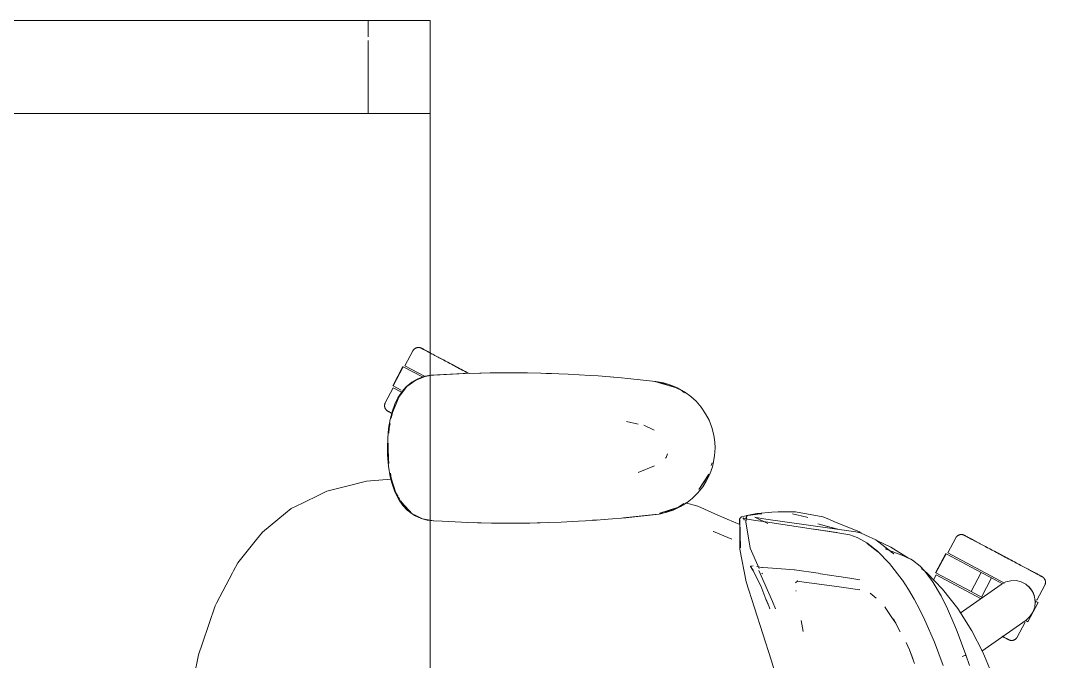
# Model space of a CAD drawing. Header units: millimetres. Extents: x 155927 to 295199, y -4084 to 97293.
# Drawn here: x 215329 to 215990, y 10570 to 10983 of the extents above; entities that cross this region are included whole.
import ezdxf

# ---------------------------------------------------------------- set-up
doc = ezdxf.new("R2010")
doc.units = ezdxf.units.MM
doc.header["$MEASUREMENT"] = 0
doc.layers.add('G-IMPT', color=8, linetype='CONTINUOUS', lineweight=9)
doc.layers.add('I-FURN', color=8, linetype='CONTINUOUS', lineweight=9)

msp = doc.modelspace()

# ---------------------------------------------------------------- linework, layer by layer
at = {"layer": 'G-IMPT'}
for p, q in [((215581.06, 10749.64), (215577.32, 10746.57)), ((215583.47, 10750.93), (215577.84, 10746.76)), ((215584.5, 10751.6), (215581.06, 10749.64)), ((215589.66, 10753.34), (215583.47, 10750.93)), ((215584.5, 10751.6), (215588.14, 10752.99)), ((215589.49, 10753.36), (215588.14, 10752.99)), ((215589.49, 10753.36), (215591.88, 10753.81)), ((215589.66, 10753.34), (215592.83, 10753.82)), ((215593.53, 10754.06), (215591.88, 10753.81)), ((215615.31, 10755.15), (215593.53, 10754.06)), ((215614.1, 10755.11), (215593.53, 10754.06)), ((215593.53, 10754.06), (215595.13, 10754.17)), ((215615.31, 10755.15), (215595.13, 10754.17)), ((215635.5, 10755.61), (215614.1, 10755.11)), ((215625.66, 10755.45), (215614.1, 10755.11)), ((215614.1, 10755.11), (215615.31, 10755.15)), ((215635.5, 10755.61), (215615.31, 10755.15)), ((215625.66, 10755.45), (215644.89, 10755.65)), ((215635.5, 10755.61), (215625.66, 10755.45)), ((215655.68, 10755.57), (215625.66, 10755.45)), ((215633.46, 10755.59), (215631.55, 10755.52)), ((215635.5, 10755.57), (215633.46, 10755.59)), ((215655.68, 10755.57), (215635.5, 10755.61)), ((215655.68, 10755.57), (215644.89, 10755.65)), ((215655.68, 10755.57), (215664.1, 10755.4)), ((215675.86, 10755.01), (215664.1, 10755.4)), ((215669.04, 10755.26), (215667.54, 10755.28)), ((215670.97, 10755.15), (215669.04, 10755.26)), ((215675.86, 10755.01), (215681.88, 10754.76)), ((215696.02, 10753.95), (215681.88, 10754.76)), ((215701.11, 10753.62), (215696.02, 10753.95)), ((215701.11, 10753.62), (215716.17, 10752.37)), ((215709.29, 10752.97), (215710.97, 10752.8)), ((215716.17, 10752.37), (215720.3, 10752.03)), ((215720.3, 10752.03), (215738.22, 10750.12)), ((215737.71, 10750.12), (215750.17, 10746.29)), ((215737.71, 10750.12), (215741.03, 10749.21)), ((215738.22, 10750.12), (215743.27, 10749.23)), ((215746.68, 10748.08), (215738.28, 10749.99)), ((215572, 10739.48), (215574.66, 10743.53)), ((215577.84, 10746.76), (215572.63, 10739.97)), ((215574.66, 10743.53), (215577.32, 10746.57)), ((215750.17, 10746.29), (215741.03, 10749.21)), ((215748.13, 10747.76), (215743.27, 10749.23)), ((215746.68, 10748.08), (215754.74, 10744.34)), ((215752.37, 10745.95), (215748.13, 10747.76)), ((215752.37, 10745.95), (215756.81, 10743.44)), ((215756.85, 10742.75), (215754.74, 10744.34)), ((215760.89, 10740.44), (215756.81, 10743.44)), ((215572, 10739.48), (215570.02, 10735.41)), ((215572.63, 10739.97), (215570.79, 10735.58)), ((215760.89, 10740.44), (215764.33, 10737.28)), ((215767.65, 10733.44), (215764.33, 10737.28)), ((215568.43, 10731.07), (215567, 10725.59)), ((215568.46, 10729.96), (215567.75, 10726.49)), ((215568.43, 10731.07), (215570.02, 10735.41)), ((215568.46, 10729.96), (215570.79, 10735.58)), ((215770.48, 10729.27), (215767.65, 10733.44)), ((215566, 10719.66), (215567, 10725.59)), ((215719.51, 10724.15), (215726.94, 10722.58)), ((215770.48, 10729.27), (215772.67, 10725.11)), ((215772.67, 10725.11), (215774.51, 10720.4)), ((215566, 10719.66), (215565.44, 10713.51)), ((215566.42, 10720), (215566.22, 10716.79)), ((215567.03, 10722.98), (215566.42, 10720)), ((215737.34, 10718.55), (215730.56, 10721.82)), ((215775.77, 10715.53), (215774.51, 10720.4)), ((215565.26, 10707.17), (215565.44, 10713.51)), ((215565.82, 10710.28), (215565.63, 10707.17)), ((215775.77, 10715.53), (215776.42, 10711.02)), ((215776.59, 10707.17), (215776.42, 10711.02)), ((215565.35, 10702.66), (215565.26, 10707.17)), ((215565.86, 10700.01), (215565.63, 10707.17)), ((215745.97, 10703.34), (215744.96, 10701.12)), ((215776.59, 10707.17), (215776.29, 10702.13)), ((215565.35, 10702.66), (215565.92, 10695.35)), ((215565.86, 10700.01), (215566.26, 10697.22)), ((215744.96, 10701.12), (215744.66, 10700.67)), ((215774.15, 10695.83), (215774.67, 10697.52)), ((215775.41, 10697.18), (215774.85, 10695.05)), ((215776.29, 10702.13), (215775.41, 10697.18)), ((215567.04, 10688.59), (215565.92, 10695.35)), ((215567.13, 10691.04), (215567.59, 10687.75)), ((215727.01, 10691.45), (215737.43, 10695.6)), ((215772.49, 10690.38), (215766.17, 10680.43)), ((215772.49, 10690.38), (215770.33, 10686.7)), ((215773.14, 10690.28), (215770.9, 10685.77)), ((215773.14, 10690.28), (215774.85, 10695.05)), ((215526.24, 10679.4), (215544.18, 10683.8)), ((215544.18, 10683.8), (215546.55, 10684.38)), ((215551.84, 10685.68), (215546.55, 10684.38)), ((215567.72, 10687.13), (215551.84, 10685.68)), ((215568.02, 10684.66), (215567.04, 10688.59)), ((215567.59, 10687.75), (215570.62, 10678.35)), ((215568.02, 10684.66), (215569.76, 10679.57)), ((215770.33, 10686.7), (215766.17, 10680.43)), ((215770.9, 10685.77), (215768.63, 10682.22)), ((215521.88, 10677.25), (215510.41, 10671.61)), ((215521.88, 10677.25), (215526.24, 10679.4)), ((215569.76, 10679.57), (215571.96, 10674.94)), ((215570.62, 10678.35), (215572.09, 10675.9)), ((215765.44, 10678.25), (215761.84, 10674.7)), ((215765.44, 10678.25), (215768.63, 10682.22)), ((215503.24, 10668.08), (215510.41, 10671.61)), ((215571.96, 10674.94), (215572.77, 10673.56)), ((215572.37, 10675.43), (215573.23, 10673.99)), ((215575.21, 10670.11), (215572.77, 10673.56)), ((215573.7, 10673.21), (215575.58, 10670.05)), ((215574.39, 10672.14), (215575.67, 10670.67)), ((215574.39, 10672.14), (215581.29, 10664.75)), ((215575.8, 10670.52), (215578.88, 10666.98)), ((215752.88, 10668.95), (215756.46, 10671.38)), ((215754.2, 10669.35), (215758.53, 10672.08)), ((215765.36, 10669.63), (215757.54, 10671.89)), ((215761.84, 10674.7), (215758.53, 10672.08)), ((215499.59, 10665.11), (215484.64, 10652.94)), ((215499.59, 10665.11), (215503.24, 10668.08)), ((215578.08, 10667.06), (215575.21, 10670.11)), ((215575.58, 10670.05), (215581.29, 10664.75)), ((215578.08, 10667.06), (215579.4, 10665.93)), ((215581.29, 10664.75), (215578.88, 10666.98)), ((215582.62, 10663.72), (215579.4, 10665.93)), ((215583.53, 10663.64), (215581.29, 10664.75)), ((215582.62, 10663.72), (215586.95, 10661.74)), ((215583.53, 10663.64), (215587.79, 10661.54)), ((215740.53, 10664.55), (215717.57, 10662.1)), ((215717.57, 10662.1), (215737.71, 10664.22)), ((215740.53, 10664.55), (215719.09, 10662.2)), ((215740.53, 10664.55), (215737.71, 10664.22)), ((215740.53, 10664.55), (215745.49, 10665.71)), ((215740.6, 10664.77), (215743.66, 10665.35)), ((215752.88, 10668.95), (215741.03, 10665.14)), ((215750.17, 10668.05), (215741.03, 10665.14)), ((215743.66, 10665.35), (215751.84, 10668.55)), ((215749.62, 10667.16), (215745.49, 10665.71)), ((215754.2, 10669.35), (215749.62, 10667.16)), ((215752.88, 10668.95), (215750.17, 10668.05)), ((215752.17, 10668.68), (215752.88, 10668.95)), ((215765.36, 10669.63), (215776.49, 10664.78)), ((215776.49, 10664.78), (215784.32, 10661.36)), ((215798.8, 10663.82), (215795.52, 10663.28)), ((215796.5, 10659.68), (215796.89, 10663.63)), ((215799.21, 10664.08), (215796.89, 10663.63)), ((215798.8, 10663.82), (215799.42, 10663.89)), ((215799.21, 10664.08), (215803.46, 10664.89)), ((215804.1, 10664.41), (215799.42, 10663.89)), ((215803.93, 10664.93), (215803.46, 10664.89)), ((215813.26, 10665.73), (215803.93, 10664.93)), ((215804.1, 10664.41), (215806.69, 10664.62)), ((215813.26, 10665.73), (215817.21, 10666.07)), ((215817.21, 10666.07), (215821.38, 10666.07)), ((215828.35, 10666.05), (215821.38, 10666.07)), ((215826.49, 10664.64), (215835.79, 10662.59)), ((215828.35, 10666.05), (215846.05, 10662.81)), ((215590.9, 10660.67), (215586.95, 10661.74)), ((215587.79, 10661.54), (215592.83, 10660.6)), ((215592.83, 10660.43), (215590.9, 10660.67)), ((215592.83, 10660.6), (215595.13, 10660.17)), ((215594.91, 10660.17), (215592.83, 10660.43)), ((215600.57, 10659.89), (215594.91, 10660.17)), ((215600.57, 10659.89), (215613.13, 10659.27)), ((215616.68, 10659.15), (215613.13, 10659.27)), ((215632.35, 10658.77), (215616.68, 10659.15)), ((215620.72, 10659.06), (215623.4, 10658.95)), ((215625.62, 10658.95), (215623.4, 10658.95)), ((215632.35, 10658.77), (215636.86, 10658.72)), ((215636.86, 10658.72), (215651.57, 10658.73)), ((215657.04, 10658.8), (215651.57, 10658.73)), ((215657.04, 10658.8), (215669.35, 10659.09)), ((215663.82, 10658.93), (215661.74, 10658.93)), ((215677.23, 10659.39), (215669.35, 10659.09)), ((215677.23, 10659.39), (215688.54, 10659.93)), ((215697.41, 10660.49), (215688.54, 10659.93)), ((215697.41, 10660.49), (215707.69, 10661.22)), ((215699.45, 10660.62), (215697.55, 10660.53)), ((215699.45, 10660.62), (215700.87, 10660.76)), ((215719.09, 10662.2), (215707.69, 10661.22)), ((215784.32, 10661.36), (215792.49, 10657.79)), ((215792.35, 10661.34), (215792.75, 10661.92)), ((215792.35, 10661.34), (215792.54, 10660.48)), ((215792.97, 10642.78), (215792.38, 10661.22)), ((215792.38, 10661.22), (215792.48, 10660.76)), ((215792.97, 10642.78), (215792.48, 10660.76)), ((215792.53, 10641.89), (215792.48, 10660.76)), ((215792.48, 10660.76), (215792.52, 10660.59)), ((215792.54, 10660.48), (215792.52, 10660.59)), ((215793.12, 10662.41), (215792.75, 10661.92)), ((215793.12, 10662.41), (215793.66, 10662.73)), ((215795.52, 10663.28), (215793.66, 10662.73)), ((215795.01, 10661.69), (215794.51, 10662.08)), ((215795.61, 10661.52), (215794.51, 10662.08)), ((215795.61, 10661.52), (215794.99, 10661.69)), ((215794.99, 10661.69), (215801.26, 10660.59)), ((215795.33, 10661.15), (215795.01, 10661.69)), ((215795.33, 10661.15), (215795.41, 10660.65)), ((215797.13, 10663.22), (215796.44, 10659.64)), ((215799.16, 10642.59), (215796.44, 10659.64)), ((215797.13, 10663.22), (215796.5, 10659.68)), ((215809.11, 10659.47), (215801.26, 10660.59)), ((215810.66, 10658.49), (215802.23, 10662.49)), ((215802.23, 10662.49), (215803.09, 10662.35)), ((215803.09, 10662.35), (215808.11, 10661.52)), ((215808.11, 10661.52), (215809.41, 10661.3)), ((215839.98, 10654.92), (215809.11, 10659.47)), ((215820.07, 10659.86), (215809.41, 10661.3)), ((215820.07, 10659.86), (215867.29, 10653.19)), ((215835.79, 10662.59), (215836.37, 10662.44)), ((215842.87, 10658.31), (215854.76, 10654.96)), ((215842.87, 10658.31), (215855.82, 10654.81)), ((215846.05, 10662.81), (215849.91, 10661.21)), ((215853.27, 10659.82), (215849.91, 10661.21)), ((215869.72, 10653.03), (215853.27, 10659.82)), ((215484.64, 10652.94), (215480.88, 10648.27)), ((215775.26, 10653.35), (215775.53, 10653.25)), ((215787.38, 10648.33), (215775.53, 10653.25)), ((215839.98, 10654.92), (215855.17, 10652.59)), ((215840.59, 10654.82), (215855.75, 10652.53)), ((215840.59, 10654.82), (215855.17, 10652.59)), ((215863.42, 10651.22), (215855.75, 10652.53)), ((215868.21, 10649.47), (215863.42, 10651.22)), ((215867.29, 10653.19), (215870.28, 10652.54)), ((215870.89, 10652.26), (215869.72, 10653.03)), ((215873.65, 10650.97), (215870.28, 10652.54)), ((215880.22, 10647.91), (215873.65, 10650.97)), ((215468.68, 10633.14), (215480.88, 10648.27)), ((215868.21, 10649.47), (215868.63, 10649.26)), ((215874.47, 10645.97), (215868.63, 10649.26)), ((215881.43, 10640.55), (215874.47, 10645.97)), ((215874.69, 10645.64), (215881.64, 10640.25)), ((215874.69, 10645.64), (215878.07, 10643.05)), ((215891.87, 10638.99), (215880.22, 10647.91)), ((215889.98, 10643.28), (215881.35, 10647.26)), ((215796.72, 10620.94), (215792.53, 10641.89)), ((215799.16, 10642.59), (215805.11, 10629.49)), ((215881.64, 10640.25), (215878.07, 10643.05)), ((215881.43, 10640.55), (215889.17, 10632.65)), ((215886.22, 10642.23), (215898.12, 10637.72)), ((215891.87, 10638.99), (215889.92, 10640.11)), ((215901.43, 10636.16), (215889.98, 10643.28)), ((215900.35, 10636.64), (215898.12, 10637.72)), ((215468.68, 10633.14), (215465.97, 10628.01)), ((215799.52, 10630.79), (215799.48, 10630.62)), ((215799.54, 10630.91), (215799.52, 10630.79)), ((215799.52, 10630.79), (215801.36, 10628.08)), ((215799.52, 10630.79), (215800.87, 10628.33)), ((215800.23, 10631.06), (215799.54, 10630.91)), ((215801.08, 10631.15), (215800.23, 10631.06)), ((215803.5, 10630.75), (215804.27, 10630.47)), ((215889.17, 10632.65), (215897.19, 10622.21)), ((215902.79, 10635.47), (215900.35, 10636.64)), ((215901.43, 10636.16), (215902.2, 10635.66)), ((215902.79, 10635.47), (215903.92, 10634.86)), ((215903.92, 10634.86), (215908.79, 10630.99)), ((215911.68, 10627.97), (215908.79, 10630.99)), ((215465.24, 10626.63), (215454.94, 10607.12)), ((215465.24, 10626.63), (215465.97, 10628.01)), ((215806.15, 10618.22), (215800.87, 10628.33)), ((215804.33, 10630.45), (215804.27, 10630.47)), ((215806.79, 10630.17), (215804.33, 10630.45)), ((215813.7, 10608.12), (215804.77, 10628.27)), ((215807.15, 10626.1), (215806.71, 10626.37)), ((215806.79, 10630.17), (215807.16, 10630.12)), ((215810.57, 10629.87), (215807.16, 10630.12)), ((215810.57, 10629.87), (215819.42, 10629.24)), ((215827.66, 10628.62), (215819.42, 10629.24)), ((215827.74, 10628.61), (215827.66, 10628.62)), ((215827.74, 10628.61), (215842.96, 10626.4)), ((215842.96, 10626.4), (215844.51, 10626.15)), ((215844.51, 10626.15), (215856.28, 10624.29)), ((215857.94, 10624.03), (215856.28, 10624.29)), ((215864.78, 10622.96), (215857.94, 10624.03)), ((215909.68, 10629.55), (215913.35, 10626.55)), ((215911.68, 10627.97), (215916.4, 10621.84)), ((215913.35, 10626.55), (215923.31, 10616.25)), ((215812.71, 10570.7), (215796.72, 10620.94)), ((215806.15, 10618.22), (215809.4, 10609.75)), ((215828.4, 10620.23), (215829.96, 10621.47)), ((215829.25, 10621.35), (215829.52, 10621.39)), ((215856.59, 10617.61), (215829.25, 10621.35)), ((215829.75, 10621.44), (215829.52, 10621.39)), ((215856.59, 10617.61), (215869.94, 10615.83)), ((215864.78, 10622.96), (215869.85, 10622.22)), ((215897.19, 10622.21), (215897.36, 10621.96)), ((215901.24, 10615.86), (215897.36, 10621.96)), ((215916.4, 10621.84), (215917.26, 10620.55)), ((215921.99, 10612.55), (215917.26, 10620.55)), ((215828.75, 10615.28), (215828.8, 10614.93)), ((215869.94, 10615.83), (215869.47, 10615.97)), ((215880.44, 10610.33), (215876.53, 10613.67)), ((215901.24, 10615.86), (215905.01, 10609.63)), ((215926.3, 10603.94), (215921.99, 10612.55)), ((215926.52, 10603.5), (215921.99, 10612.55)), ((215921.99, 10612.55), (215922.3, 10611.95)), ((215926.52, 10603.5), (215922.3, 10611.95)), ((215933.12, 10603.65), (215923.31, 10616.25)), ((215445.92, 10581.38), (215454.07, 10605.46)), ((215454.94, 10607.12), (215454.07, 10605.46)), ((215811.42, 10604.85), (215809.39, 10609.96)), ((215809.39, 10609.96), (215810.8, 10606.42)), ((215809.4, 10609.75), (215811.42, 10604.85)), ((215811.42, 10604.85), (215811.98, 10603.44)), ((215815.44, 10603.53), (215813.7, 10608.12)), ((215886.71, 10603.7), (215885.96, 10604.8)), ((215908.58, 10602.84), (215905.01, 10609.63)), ((215890.21, 10598.56), (215886.71, 10603.7)), ((215890.6, 10597.99), (215890.21, 10598.56)), ((215893.16, 10594.23), (215890.6, 10597.99)), ((215908.58, 10602.84), (215911.97, 10596.11)), ((215926.3, 10603.94), (215926.52, 10603.5)), ((215926.52, 10603.5), (215931.29, 10592.54)), ((215933.12, 10603.65), (215942.09, 10589.36)), ((215833.43, 10588.81), (215832.02, 10596.06)), ((215893.16, 10594.23), (215891.66, 10597)), ((215895.92, 10588.76), (215891.66, 10597)), ((215918.14, 10581.89), (215911.97, 10596.11)), ((215931.29, 10592.54), (215932.77, 10588.86)), ((215932.77, 10588.86), (215938.34, 10573.9)), ((215942.09, 10589.36), (215949.18, 10575.58)), ((215445.92, 10581.38), (215443.4, 10573.94)), ((215899.72, 10581.86), (215901.91, 10577.01)), ((215918.14, 10581.89), (215923.6, 10567.01)), ((215440.53, 10560.12), (215443.4, 10573.94)), ((215901.91, 10577.01), (215904.22, 10571.56)), ((215901.91, 10577.01), (215904.64, 10569.93)), ((215937.08, 10573.11), (215936.02, 10572.69)), ((215936.02, 10572.69), (215936.61, 10572.91)), ((215937.08, 10573.11), (215936.61, 10572.91)), ((215937.08, 10573.11), (215937.9, 10573.5)), ((215937.08, 10573.11), (215937.72, 10573.39)), ((215937.72, 10573.39), (215937.9, 10573.5)), ((215938.31, 10573.76), (215937.9, 10573.5)), ((215937.9, 10573.5), (215938.3, 10573.72)), ((215938.31, 10573.76), (215938.3, 10573.72)), ((215938.34, 10573.9), (215938.31, 10573.76)), ((215938.31, 10573.76), (215938.31, 10573.9)), ((215938.31, 10573.9), (215940.71, 10566.96)), ((215956.7, 10557.61), (215949.18, 10575.58)), ((215812.71, 10570.7), (215821.89, 10540.72)), ((215905.3, 10568.2), (215904.64, 10569.93))]:
    msp.add_line(p, q, dxfattribs=at)
at = {"layer": 'I-FURN'}
for p, q in [((214792.83, 10982.71), (215592.83, 10982.71)), ((215592.83, 10982.71), (214792.83, 10982.71)), ((214792.83, 10982.71), (215592.83, 10982.71)), ((215552.83, 10982.71), (214832.83, 10982.71)), ((215592.83, 10982.71), (215552.83, 10982.71)), ((215552.83, 10972.13), (215552.83, 10982.71)), ((215552.83, 10972.13), (215552.83, 10982.71)), ((215592.83, 10922.71), (215592.83, 10982.71)), ((215592.83, 10982.71), (215592.83, 10922.71)), ((215592.83, 9382.71), (215592.83, 10982.71)), ((215592.83, 10982.71), (215592.83, 9382.71)), ((215552.83, 10922.71), (215552.83, 10969.81)), ((215552.83, 10922.71), (215552.83, 10969.81)), ((214832.83, 10922.71), (215552.83, 10922.71)), ((215592.83, 10922.71), (215157.83, 10922.71)), ((215552.83, 10922.71), (215592.83, 10922.71)), ((215581.7, 10769.8), (215576.55, 10760.12)), ((215581.7, 10769.8), (215581.78, 10769.94)), ((215581.78, 10769.94), (215581.86, 10770.08)), ((215581.86, 10770.08), (215581.95, 10770.21)), ((215581.95, 10770.21), (215582.04, 10770.35)), ((215582.04, 10770.35), (215582.14, 10770.47)), ((215582.14, 10770.47), (215582.25, 10770.59)), ((215582.25, 10770.59), (215582.36, 10770.71)), ((215582.36, 10770.71), (215582.47, 10770.83)), ((215582.47, 10770.83), (215582.59, 10770.93)), ((215582.59, 10770.93), (215582.71, 10771.04)), ((215582.71, 10771.04), (215582.84, 10771.14)), ((215582.84, 10771.14), (215582.97, 10771.23)), ((215582.97, 10771.23), (215583.11, 10771.32)), ((215583.11, 10771.32), (215583.25, 10771.4)), ((215583.25, 10771.4), (215583.39, 10771.48)), ((215583.39, 10771.48), (215583.53, 10771.55)), ((215583.53, 10771.55), (215583.68, 10771.62)), ((215583.68, 10771.62), (215583.83, 10771.68)), ((215583.83, 10771.68), (215583.98, 10771.73)), ((215583.98, 10771.73), (215584.13, 10771.78)), ((215584.13, 10771.78), (215584.29, 10771.82)), ((215584.29, 10771.82), (215584.45, 10771.86)), ((215584.45, 10771.86), (215584.6, 10771.89)), ((215584.6, 10771.89), (215584.76, 10771.91)), ((215584.76, 10771.91), (215584.92, 10771.93)), ((215584.92, 10771.93), (215585.09, 10771.94)), ((215585.09, 10771.94), (215585.25, 10771.94)), ((215585.25, 10771.94), (215585.41, 10771.94)), ((215585.41, 10771.94), (215585.57, 10771.93)), ((215585.57, 10771.93), (215585.73, 10771.91)), ((215585.73, 10771.91), (215585.89, 10771.89)), ((215585.89, 10771.89), (215586.05, 10771.86)), ((215586.05, 10771.86), (215586.2, 10771.83)), ((215586.2, 10771.83), (215586.36, 10771.79)), ((215586.36, 10771.79), (215586.51, 10771.74)), ((215586.51, 10771.74), (215586.67, 10771.69)), ((215586.67, 10771.69), (215586.82, 10771.63)), ((215586.82, 10771.63), (215586.96, 10771.56)), ((215586.96, 10771.56), (215587.11, 10771.49)), ((215587.11, 10771.49), (215587.15, 10771.47)), ((215587.15, 10771.47), (215587.17, 10771.46)), ((215587.19, 10771.44), (215587.15, 10771.47)), ((215587.15, 10771.47), (215587.15, 10771.47)), ((215587.17, 10771.46), (215587.23, 10771.43)), ((215587.28, 10771.4), (215587.19, 10771.44)), ((215587.23, 10771.43), (215587.33, 10771.37)), ((215587.4, 10771.34), (215587.28, 10771.4)), ((215587.33, 10771.37), (215587.47, 10771.3)), ((215587.56, 10771.25), (215587.4, 10771.34)), ((215587.47, 10771.3), (215587.65, 10771.2)), ((215587.76, 10771.14), (215587.56, 10771.25)), ((215587.65, 10771.2), (215587.87, 10771.09)), ((215588, 10771.01), (215587.76, 10771.14)), ((215587.87, 10771.09), (215588.13, 10770.95)), ((215588.28, 10770.87), (215588, 10771.01)), ((215588.13, 10770.95), (215588.42, 10770.79)), ((215588.6, 10770.7), (215588.28, 10770.87)), ((215588.42, 10770.79), (215588.76, 10770.61)), ((215588.96, 10770.51), (215588.6, 10770.7)), ((215588.76, 10770.61), (215589.13, 10770.41)), ((215589.35, 10770.3), (215588.96, 10770.51)), ((215589.13, 10770.41), (215589.54, 10770.2)), ((215589.78, 10770.07), (215589.35, 10770.3)), ((215589.54, 10770.2), (215589.99, 10769.96)), ((215590.24, 10769.82), (215589.78, 10770.07)), ((215589.99, 10769.96), (215590.47, 10769.7)), ((215590.74, 10769.56), (215590.24, 10769.82)), ((215590.47, 10769.7), (215590.99, 10769.43)), ((215591.28, 10769.27), (215590.74, 10769.56)), ((215590.99, 10769.43), (215591.54, 10769.13)), ((215591.85, 10768.97), (215591.28, 10769.27)), ((215591.54, 10769.13), (215592.12, 10768.82)), ((215592.45, 10768.65), (215591.85, 10768.97)), ((215593.08, 10768.31), (215592.45, 10768.65)), ((215593.75, 10767.96), (215593.08, 10768.31)), ((215594.44, 10767.59), (215593.75, 10767.96)), ((215595.16, 10767.21), (215594.44, 10767.59)), ((215595.91, 10766.81), (215595.16, 10767.21)), ((215596.69, 10766.39), (215595.91, 10766.81)), ((215597.49, 10765.97), (215596.69, 10766.39)), ((215598.32, 10765.53), (215597.49, 10765.97)), ((215597.87, 10765.77), (215598.7, 10765.32)), ((215599.16, 10765.08), (215598.32, 10765.53)), ((215598.7, 10765.32), (215599.56, 10764.87)), ((215600.03, 10764.62), (215599.16, 10765.08)), ((215599.56, 10764.87), (215600.44, 10764.4)), ((215600.92, 10764.15), (215600.03, 10764.62)), ((215600.44, 10764.4), (215601.33, 10763.93)), ((215601.82, 10763.67), (215600.92, 10764.15)), ((215601.33, 10763.93), (215602.25, 10763.44)), ((215602.75, 10763.17), (215601.82, 10763.67)), ((215602.25, 10763.44), (215603.18, 10762.95)), ((215603.68, 10762.68), (215602.75, 10763.17)), ((215603.18, 10762.95), (215604.12, 10762.44)), ((215575.25, 10759.67), (215568.68, 10747.31)), ((215568.85, 10747.22), (215575.42, 10759.58)), ((215575.42, 10759.58), (215587.93, 10752.93)), ((215589.21, 10753.38), (215576.55, 10760.12)), ((215604.64, 10762.17), (215603.68, 10762.68)), ((215604.12, 10762.44), (215605.08, 10761.94)), ((215605.6, 10761.66), (215604.64, 10762.17)), ((215605.08, 10761.94), (215606.05, 10761.42)), ((215606.57, 10761.14), (215605.6, 10761.66)), ((215606.05, 10761.42), (215607.02, 10760.9)), ((215607.56, 10760.62), (215606.57, 10761.14)), ((215607.02, 10760.9), (215608.01, 10760.37)), ((215608.55, 10760.09), (215607.56, 10760.62)), ((215608.01, 10760.37), (215609.01, 10759.85)), ((215609.54, 10759.56), (215608.55, 10760.09)), ((215609.01, 10759.85), (215610.01, 10759.31)), ((215610.55, 10759.03), (215609.54, 10759.56)), ((215610.01, 10759.31), (215611.01, 10758.78)), ((215611.55, 10758.49), (215610.55, 10759.03)), ((215611.01, 10758.78), (215612.01, 10758.25)), ((215612.56, 10757.96), (215611.55, 10758.49)), ((215612.01, 10758.25), (215613.02, 10757.71)), ((215613.56, 10757.42), (215612.56, 10757.96)), ((215613.02, 10757.71), (215614.02, 10757.18)), ((215614.56, 10756.89), (215613.56, 10757.42)), ((215614.02, 10757.18), (215615.02, 10756.65)), ((215615.56, 10756.36), (215614.56, 10756.89)), ((215615.02, 10756.65), (215616.02, 10756.12)), ((215616.56, 10755.83), (215615.56, 10756.36)), ((215616.02, 10756.12), (215617.01, 10755.59)), ((215617.54, 10755.31), (215616.56, 10755.83)), ((215617.01, 10755.59), (215618, 10755.07)), ((215569.04, 10745.99), (215563.89, 10736.3)), ((215574.14, 10744.41), (215568.85, 10747.22)), ((215574.23, 10743.23), (215569.04, 10745.99)), ((215563.86, 10736.27), (215563.89, 10736.3)), ((215563.41, 10734.4), (215563.42, 10734.56)), ((215563.42, 10734.24), (215563.41, 10734.4)), ((215563.42, 10734.56), (215563.43, 10734.73)), ((215563.43, 10734.08), (215563.42, 10734.24)), ((215563.43, 10734.73), (215563.44, 10734.89)), ((215563.44, 10733.92), (215563.43, 10734.08)), ((215563.44, 10734.89), (215563.46, 10735.05)), ((215563.47, 10733.76), (215563.44, 10733.92)), ((215563.46, 10735.05), (215563.49, 10735.2)), ((215563.5, 10733.6), (215563.47, 10733.76)), ((215563.49, 10735.2), (215563.53, 10735.36)), ((215563.53, 10733.45), (215563.5, 10733.6)), ((215563.53, 10735.36), (215563.57, 10735.52)), ((215563.57, 10733.29), (215563.53, 10733.45)), ((215563.57, 10735.52), (215563.62, 10735.67)), ((215563.62, 10733.14), (215563.57, 10733.29)), ((215563.62, 10735.67), (215563.67, 10735.82)), ((215563.67, 10732.98), (215563.62, 10733.14)), ((215563.67, 10735.82), (215563.73, 10735.97)), ((215563.73, 10732.83), (215563.67, 10732.98)), ((215563.73, 10735.97), (215563.79, 10736.12)), ((215563.8, 10732.69), (215563.73, 10732.83)), ((215563.79, 10736.12), (215563.86, 10736.27)), ((215563.87, 10732.54), (215563.8, 10732.69)), ((215563.95, 10732.4), (215563.87, 10732.54)), ((215564.03, 10732.26), (215563.95, 10732.4)), ((215564.12, 10732.13), (215564.03, 10732.26)), ((215564.22, 10732), (215564.12, 10732.13)), ((215564.32, 10731.87), (215564.22, 10732)), ((215564.42, 10731.75), (215564.32, 10731.87)), ((215564.53, 10731.63), (215564.42, 10731.75)), ((215564.64, 10731.51), (215564.53, 10731.63)), ((215564.76, 10731.4), (215564.64, 10731.51)), ((215564.88, 10731.3), (215564.76, 10731.4)), ((215565.01, 10731.2), (215564.88, 10731.3)), ((215565.14, 10731.11), (215565.01, 10731.2)), ((215565.27, 10731.02), (215565.14, 10731.11)), ((215565.41, 10730.93), (215565.27, 10731.02)), ((215565.55, 10730.85), (215565.41, 10730.93)), ((215565.56, 10730.85), (215565.55, 10730.85)), ((215565.55, 10730.85), (215565.57, 10730.84)), ((215565.6, 10730.83), (215565.56, 10730.85)), ((215565.57, 10730.84), (215565.63, 10730.81)), ((215565.68, 10730.78), (215565.6, 10730.83)), ((215565.63, 10730.81), (215565.73, 10730.76)), ((215565.8, 10730.72), (215565.68, 10730.78)), ((215565.73, 10730.76), (215565.87, 10730.68)), ((215565.96, 10730.63), (215565.8, 10730.72)), ((215565.87, 10730.68), (215566.05, 10730.59)), ((215566.17, 10730.53), (215565.96, 10730.63)), ((215566.05, 10730.59), (215566.27, 10730.47)), ((215566.41, 10730.4), (215566.17, 10730.53)), ((215566.27, 10730.47), (215566.53, 10730.33)), ((215566.69, 10730.25), (215566.41, 10730.4)), ((215566.53, 10730.33), (215566.83, 10730.17)), ((215567, 10730.08), (215566.69, 10730.25)), ((215566.83, 10730.17), (215567.16, 10730)), ((215567.36, 10729.89), (215567, 10730.08)), ((215567.16, 10730), (215567.54, 10729.8)), ((215567.75, 10729.68), (215567.36, 10729.89)), ((215567.54, 10729.8), (215567.95, 10729.58)), ((215568.18, 10729.45), (215567.75, 10729.68)), ((215932.6, 10650.27), (215932.72, 10650.38)), ((215932.72, 10650.38), (215932.84, 10650.48)), ((215932.84, 10650.48), (215932.97, 10650.58)), ((215932.97, 10650.58), (215933.1, 10650.67)), ((215933.1, 10650.67), (215933.24, 10650.76)), ((215933.24, 10650.76), (215933.38, 10650.84)), ((215933.38, 10650.84), (215933.52, 10650.92)), ((215933.52, 10650.92), (215933.66, 10650.99)), ((215933.66, 10650.99), (215933.81, 10651.06)), ((215933.81, 10651.06), (215933.96, 10651.12)), ((215933.96, 10651.12), (215934.11, 10651.17)), ((215934.11, 10651.17), (215934.26, 10651.22)), ((215934.26, 10651.22), (215934.42, 10651.26)), ((215934.42, 10651.26), (215934.58, 10651.3)), ((215934.58, 10651.3), (215934.73, 10651.33)), ((215934.73, 10651.33), (215934.89, 10651.35)), ((215934.89, 10651.35), (215935.05, 10651.37)), ((215935.05, 10651.37), (215935.22, 10651.38)), ((215935.22, 10651.38), (215935.38, 10651.38)), ((215935.38, 10651.38), (215935.54, 10651.38)), ((215935.54, 10651.38), (215935.7, 10651.37)), ((215935.7, 10651.37), (215935.86, 10651.35)), ((215935.86, 10651.35), (215936.02, 10651.33)), ((215936.02, 10651.33), (215936.18, 10651.3)), ((215936.18, 10651.3), (215936.33, 10651.27)), ((215936.33, 10651.27), (215936.49, 10651.23)), ((215936.49, 10651.23), (215936.64, 10651.18)), ((215936.64, 10651.18), (215936.8, 10651.13)), ((215936.8, 10651.13), (215936.95, 10651.07)), ((215936.95, 10651.07), (215937.09, 10651)), ((215937.09, 10651), (215937.24, 10650.93)), ((215937.24, 10650.93), (215937.28, 10650.91)), ((215937.28, 10650.91), (215937.3, 10650.9)), ((215937.32, 10650.88), (215937.28, 10650.91)), ((215937.28, 10650.91), (215937.28, 10650.91)), ((215937.3, 10650.9), (215937.36, 10650.87)), ((215937.41, 10650.84), (215937.32, 10650.88)), ((215937.36, 10650.87), (215937.46, 10650.81)), ((215937.53, 10650.78), (215937.41, 10650.84)), ((215937.46, 10650.81), (215937.6, 10650.74)), ((215937.69, 10650.69), (215937.53, 10650.78)), ((215937.6, 10650.74), (215937.78, 10650.64)), ((215937.89, 10650.58), (215937.69, 10650.69)), ((215937.78, 10650.64), (215938, 10650.53)), ((215938.13, 10650.45), (215937.89, 10650.58)), ((215938, 10650.53), (215938.26, 10650.39)), ((215938.41, 10650.31), (215938.13, 10650.45)), ((215938.26, 10650.39), (215938.55, 10650.23)), ((215931.83, 10649.24), (215926.68, 10639.56)), ((215931.83, 10649.24), (215931.91, 10649.38)), ((215931.91, 10649.38), (215931.99, 10649.52)), ((215931.99, 10649.52), (215932.08, 10649.66)), ((215932.08, 10649.66), (215932.17, 10649.79)), ((215932.17, 10649.79), (215932.27, 10649.91)), ((215932.27, 10649.91), (215932.38, 10650.03)), ((215932.38, 10650.03), (215932.49, 10650.15)), ((215932.49, 10650.15), (215932.6, 10650.27)), ((215938.73, 10650.14), (215938.41, 10650.31)), ((215938.55, 10650.23), (215938.89, 10650.05)), ((215939.09, 10649.95), (215938.73, 10650.14)), ((215938.89, 10650.05), (215939.26, 10649.85)), ((215939.48, 10649.74), (215939.09, 10649.95)), ((215939.26, 10649.85), (215939.67, 10649.64)), ((215939.91, 10649.51), (215939.48, 10649.74)), ((215939.67, 10649.64), (215940.12, 10649.4)), ((215940.37, 10649.26), (215939.91, 10649.51)), ((215940.12, 10649.4), (215940.6, 10649.14)), ((215940.87, 10649), (215940.37, 10649.26)), ((215940.6, 10649.14), (215941.12, 10648.87)), ((215941.41, 10648.71), (215940.87, 10649)), ((215941.12, 10648.87), (215941.67, 10648.57)), ((215941.98, 10648.41), (215941.41, 10648.71)), ((215941.67, 10648.57), (215942.25, 10648.26)), ((215942.58, 10648.09), (215941.98, 10648.41)), ((215943.21, 10647.75), (215942.58, 10648.09)), ((215943.88, 10647.4), (215943.21, 10647.75)), ((215944.57, 10647.03), (215943.88, 10647.4)), ((215945.29, 10646.65), (215944.57, 10647.03)), ((215946.04, 10646.25), (215945.29, 10646.65)), ((215946.82, 10645.84), (215946.04, 10646.25)), ((215947.62, 10645.41), (215946.82, 10645.84)), ((215948.45, 10644.97), (215947.62, 10645.41)), ((215948, 10645.21), (215948.83, 10644.77)), ((215949.29, 10644.52), (215948.45, 10644.97)), ((215948.83, 10644.77), (215949.69, 10644.31)), ((215950.16, 10644.06), (215949.29, 10644.52)), ((215949.69, 10644.31), (215950.57, 10643.84)), ((215951.05, 10643.59), (215950.16, 10644.06)), ((215950.57, 10643.84), (215951.46, 10643.37)), ((215925.38, 10639.11), (215918.81, 10626.75)), ((215918.98, 10626.66), (215925.55, 10639.02)), ((215925.55, 10639.02), (215948.26, 10626.95)), ((215963.28, 10620.09), (215926.68, 10639.56)), ((215951.95, 10643.11), (215951.05, 10643.59)), ((215951.46, 10643.37), (215952.38, 10642.88)), ((215952.88, 10642.62), (215951.95, 10643.11)), ((215952.38, 10642.88), (215953.31, 10642.39)), ((215953.81, 10642.12), (215952.88, 10642.62)), ((215953.31, 10642.39), (215954.25, 10641.88)), ((215954.77, 10641.61), (215953.81, 10642.12)), ((215954.25, 10641.88), (215955.21, 10641.38)), ((215955.73, 10641.1), (215954.77, 10641.61)), ((215955.21, 10641.38), (215956.18, 10640.86)), ((215956.7, 10640.58), (215955.73, 10641.1)), ((215956.18, 10640.86), (215957.15, 10640.34)), ((215957.69, 10640.06), (215956.7, 10640.58)), ((215957.15, 10640.34), (215958.14, 10639.82)), ((215958.68, 10639.53), (215957.69, 10640.06)), ((215958.14, 10639.82), (215959.14, 10639.29)), ((215959.67, 10639), (215958.68, 10639.53)), ((215959.14, 10639.29), (215960.14, 10638.76)), ((215960.68, 10638.47), (215959.67, 10639)), ((215960.14, 10638.76), (215961.14, 10638.22)), ((215961.68, 10637.93), (215960.68, 10638.47)), ((215961.14, 10638.22), (215962.14, 10637.69)), ((215962.69, 10637.4), (215961.68, 10637.93)), ((215962.14, 10637.69), (215963.15, 10637.15)), ((215963.69, 10636.87), (215962.69, 10637.4)), ((215963.15, 10637.15), (215964.15, 10636.62)), ((215964.69, 10636.33), (215963.69, 10636.87)), ((215964.15, 10636.62), (215965.15, 10636.09)), ((215965.69, 10635.8), (215964.69, 10636.33)), ((215965.15, 10636.09), (215966.15, 10635.56)), ((215966.69, 10635.27), (215965.69, 10635.8)), ((215966.15, 10635.56), (215967.14, 10635.03)), ((215967.67, 10634.75), (215966.69, 10635.27)), ((215967.14, 10635.03), (215968.13, 10634.51)), ((215968.65, 10634.23), (215967.67, 10634.75)), ((215968.13, 10634.51), (215969.1, 10633.99)), ((215969.62, 10633.71), (215968.65, 10634.23)), ((215969.1, 10633.99), (215970.06, 10633.48)), ((215970.58, 10633.2), (215969.62, 10633.71)), ((215970.06, 10633.48), (215971.02, 10632.97)), ((215971.52, 10632.7), (215970.58, 10633.2)), ((215971.02, 10632.97), (215971.95, 10632.47)), ((215972.45, 10632.21), (215971.52, 10632.7)), ((215971.95, 10632.47), (215972.88, 10631.98)), ((215973.37, 10631.72), (215972.45, 10632.21)), ((215972.88, 10631.98), (215973.78, 10631.5)), ((215974.26, 10631.24), (215973.37, 10631.72)), ((215975.14, 10630.78), (215974.26, 10631.24)), ((215976, 10630.32), (215975.14, 10630.78)), ((215919.17, 10625.43), (215917.49, 10622.27)), ((215941.69, 10614.59), (215918.98, 10626.66)), ((215947.86, 10610.17), (215919.17, 10625.43)), ((215941.69, 10614.59), (215948.26, 10626.95)), ((215948.26, 10626.95), (215954.9, 10623.42)), ((215976.83, 10629.88), (215976, 10630.32)), ((215977.64, 10629.45), (215976.83, 10629.88)), ((215978.43, 10629.03), (215977.64, 10629.45)), ((215979.19, 10628.62), (215978.43, 10629.03)), ((215979.93, 10628.23), (215979.19, 10628.62)), ((215980.63, 10627.86), (215979.93, 10628.23)), ((215981.31, 10627.5), (215980.63, 10627.86)), ((215981.96, 10627.15), (215981.31, 10627.5)), ((215982.58, 10626.82), (215981.96, 10627.15)), ((215983.16, 10626.51), (215982.58, 10626.82)), ((215982.85, 10626.68), (215983.42, 10626.38)), ((215983.71, 10626.22), (215983.16, 10626.51)), ((215983.42, 10626.38), (215983.95, 10626.09)), ((215984.23, 10625.94), (215983.71, 10626.22)), ((215983.95, 10626.09), (215984.46, 10625.82)), ((215984.71, 10625.69), (215984.23, 10625.94)), ((215984.46, 10625.82), (215984.92, 10625.58)), ((215985.16, 10625.45), (215984.71, 10625.69)), ((215984.92, 10625.58), (215985.35, 10625.35)), ((215985.57, 10625.23), (215985.16, 10625.45)), ((215985.35, 10625.35), (215985.74, 10625.14)), ((215985.94, 10625.03), (215985.57, 10625.23)), ((215985.74, 10625.14), (215986.1, 10624.95)), ((215986.28, 10624.86), (215985.94, 10625.03)), ((215986.1, 10624.95), (215986.42, 10624.78)), ((215986.57, 10624.7), (215986.28, 10624.86)), ((215986.42, 10624.78), (215986.7, 10624.63)), ((215986.83, 10624.56), (215986.57, 10624.7)), ((215986.7, 10624.63), (215986.94, 10624.5)), ((215987.05, 10624.44), (215986.83, 10624.56)), ((215986.94, 10624.5), (215987.14, 10624.4)), ((215987.23, 10624.35), (215987.05, 10624.44)), ((215987.14, 10624.4), (215987.3, 10624.31)), ((215987.37, 10624.27), (215987.23, 10624.35)), ((215987.3, 10624.31), (215987.42, 10624.25)), ((215987.47, 10624.22), (215987.37, 10624.27)), ((215987.42, 10624.25), (215987.5, 10624.2)), ((215987.53, 10624.19), (215987.47, 10624.22)), ((215987.5, 10624.2), (215987.55, 10624.18)), ((215987.55, 10624.18), (215987.53, 10624.19)), ((215987.55, 10624.18), (215987.69, 10624.1)), ((215987.55, 10624.18), (215987.55, 10624.18)), ((215987.69, 10624.1), (215987.83, 10624.02)), ((215987.83, 10624.02), (215987.96, 10623.93)), ((215987.96, 10623.93), (215988.09, 10623.83)), ((215934.67, 10600.69), (215961.1, 10619.2)), ((215948.33, 10611.06), (215954.9, 10623.42)), ((215954.9, 10623.42), (215961.96, 10619.66)), ((215961.1, 10619.2), (215964.07, 10620.79)), ((215964.07, 10620.79), (215967.34, 10621.62)), ((215967.34, 10621.62), (215970.72, 10621.64)), ((215970.72, 10621.64), (215974, 10620.86)), ((215974, 10620.86), (215976.99, 10619.31)), ((215976.99, 10619.31), (215979.53, 10617.09)), ((215978.7, 10617.95), (215977.28, 10619.1)), ((215980.99, 10615.17), (215978.7, 10617.95)), ((215984.07, 10609.04), (215989.22, 10618.73)), ((215988.09, 10623.83), (215988.22, 10623.73)), ((215988.22, 10623.73), (215988.34, 10623.63)), ((215988.34, 10623.63), (215988.46, 10623.52)), ((215988.46, 10623.52), (215988.58, 10623.4)), ((215988.58, 10623.4), (215988.68, 10623.28)), ((215988.68, 10623.28), (215988.79, 10623.16)), ((215988.79, 10623.16), (215988.89, 10623.03)), ((215988.89, 10623.03), (215988.98, 10622.9)), ((215988.98, 10622.9), (215989.07, 10622.77)), ((215989.07, 10622.77), (215989.15, 10622.63)), ((215989.15, 10622.63), (215989.23, 10622.49)), ((215989.24, 10618.77), (215989.22, 10618.73)), ((215989.23, 10622.49), (215989.3, 10622.34)), ((215989.31, 10618.91), (215989.24, 10618.77)), ((215989.3, 10622.34), (215989.37, 10622.2)), ((215989.38, 10619.06), (215989.31, 10618.91)), ((215989.37, 10622.2), (215989.43, 10622.05)), ((215989.43, 10619.21), (215989.38, 10619.06)), ((215989.43, 10622.05), (215989.48, 10621.9)), ((215989.49, 10619.36), (215989.43, 10619.21)), ((215989.48, 10621.9), (215989.53, 10621.74)), ((215989.54, 10619.51), (215989.49, 10619.36)), ((215989.53, 10621.74), (215989.57, 10621.59)), ((215989.58, 10619.67), (215989.54, 10619.51)), ((215989.57, 10621.59), (215989.61, 10621.43)), ((215989.61, 10619.83), (215989.58, 10619.67)), ((215989.61, 10621.43), (215989.64, 10621.27)), ((215989.64, 10619.99), (215989.61, 10619.83)), ((215989.64, 10621.27), (215989.66, 10621.11)), ((215989.66, 10620.15), (215989.64, 10619.99)), ((215989.66, 10621.11), (215989.68, 10620.95)), ((215989.68, 10620.31), (215989.66, 10620.15)), ((215989.68, 10620.95), (215989.69, 10620.79)), ((215989.69, 10620.47), (215989.68, 10620.31)), ((215989.69, 10620.79), (215989.69, 10620.63)), ((215989.69, 10620.63), (215989.69, 10620.47)), ((215948.33, 10611.06), (215941.69, 10614.59)), ((215979.53, 10617.09), (215981.47, 10614.32)), ((215981.47, 10614.32), (215982.69, 10611.18)), ((215982.69, 10611.18), (215983.11, 10607.83)), ((215978.31, 10595.12), (215984.88, 10607.48)), ((215982.73, 10604.48), (215981.56, 10601.32)), ((215983.11, 10607.83), (215982.73, 10604.48)), ((215983.48, 10608.22), (215983.08, 10607.46)), ((215983.57, 10608.17), (215983.48, 10608.22)), ((215983.48, 10608.22), (215984.88, 10607.48)), ((215984.07, 10609.04), (215983.69, 10609.24)), ((215979.66, 10598.53), (215977.15, 10596.28)), ((215981.56, 10601.32), (215979.66, 10598.53)), ((215977.15, 10596.28), (215948.56, 10576.26)), ((215971.41, 10585.23), (215976.56, 10594.91)), ((215978.31, 10595.12), (215976.91, 10595.86)), ((215976.91, 10595.86), (215977, 10595.81)), ((215961.82, 10585.76), (215962.36, 10585.48)), ((215962.63, 10585.33), (215962.12, 10585.6)), ((215962.36, 10585.48), (215962.86, 10585.21)), ((215963.12, 10585.07), (215962.63, 10585.33)), ((215962.86, 10585.21), (215963.33, 10584.96)), ((215963.56, 10584.84), (215963.12, 10585.07)), ((215963.33, 10584.96), (215963.76, 10584.73)), ((215963.97, 10584.62), (215963.56, 10584.84)), ((215963.76, 10584.73), (215964.15, 10584.52)), ((215964.34, 10584.42), (215963.97, 10584.62)), ((215964.15, 10584.52), (215964.5, 10584.33)), ((215964.68, 10584.24), (215964.34, 10584.42)), ((215964.5, 10584.33), (215964.82, 10584.17)), ((215964.98, 10584.08), (215964.68, 10584.24)), ((215970.75, 10584.32), (215970.63, 10584.21)), ((215970.85, 10584.44), (215970.75, 10584.32)), ((215970.96, 10584.56), (215970.85, 10584.44)), ((215971.06, 10584.69), (215970.96, 10584.56)), ((215971.15, 10584.82), (215971.06, 10584.69)), ((215971.24, 10584.95), (215971.15, 10584.82)), ((215971.33, 10585.09), (215971.24, 10584.95)), ((215971.41, 10585.23), (215971.33, 10585.09)), ((215964.82, 10584.17), (215965.1, 10584.02)), ((215965.24, 10583.95), (215964.98, 10584.08)), ((215965.1, 10584.02), (215965.34, 10583.89)), ((215965.46, 10583.83), (215965.24, 10583.95)), ((215965.34, 10583.89), (215965.54, 10583.78)), ((215965.64, 10583.73), (215965.46, 10583.83)), ((215965.54, 10583.78), (215965.7, 10583.7)), ((215965.78, 10583.66), (215965.64, 10583.73)), ((215965.7, 10583.7), (215965.83, 10583.63)), ((215965.88, 10583.61), (215965.78, 10583.66)), ((215965.83, 10583.63), (215965.91, 10583.59)), ((215965.94, 10583.57), (215965.88, 10583.61)), ((215965.91, 10583.59), (215965.95, 10583.57)), ((215965.96, 10583.56), (215965.94, 10583.57)), ((215965.95, 10583.57), (215965.96, 10583.56)), ((215965.99, 10583.54), (215965.96, 10583.56)), ((215966.14, 10583.47), (215965.99, 10583.54)), ((215966.29, 10583.41), (215966.14, 10583.47)), ((215966.44, 10583.35), (215966.29, 10583.41)), ((215966.59, 10583.29), (215966.44, 10583.35)), ((215966.74, 10583.25), (215966.59, 10583.29)), ((215966.9, 10583.2), (215966.74, 10583.25)), ((215967.06, 10583.17), (215966.9, 10583.2)), ((215967.21, 10583.14), (215967.06, 10583.17)), ((215967.37, 10583.12), (215967.21, 10583.14)), ((215967.53, 10583.1), (215967.37, 10583.12)), ((215967.7, 10583.09), (215967.53, 10583.1)), ((215967.86, 10583.09), (215967.7, 10583.09)), ((215968.02, 10583.09), (215967.86, 10583.09)), ((215968.18, 10583.1), (215968.02, 10583.09)), ((215968.34, 10583.12), (215968.18, 10583.1)), ((215968.5, 10583.14), (215968.34, 10583.12)), ((215968.66, 10583.17), (215968.5, 10583.14)), ((215968.81, 10583.21), (215968.66, 10583.17)), ((215968.97, 10583.25), (215968.81, 10583.21)), ((215969.12, 10583.3), (215968.97, 10583.25)), ((215969.28, 10583.35), (215969.12, 10583.3)), ((215969.43, 10583.41), (215969.28, 10583.35)), ((215969.57, 10583.48), (215969.43, 10583.41)), ((215969.72, 10583.55), (215969.57, 10583.48)), ((215969.86, 10583.63), (215969.72, 10583.55)), ((215970, 10583.71), (215969.86, 10583.63)), ((215970.13, 10583.8), (215970, 10583.71)), ((215970.26, 10583.89), (215970.13, 10583.8)), ((215970.39, 10583.99), (215970.26, 10583.89)), ((215970.51, 10584.1), (215970.39, 10583.99)), ((215970.63, 10584.21), (215970.51, 10584.1))]:
    msp.add_line(p, q, dxfattribs=at)
for points in [[(215979.05, 10617.61), (215979.45, 10617.21), (215979.81, 10616.79), (215980.15, 10616.37)], [(215983.01, 10609.28), (215983.05, 10608.9), (215983.09, 10608.23), (215983.09, 10607.7), (215983.08, 10607.46)]]:
    msp.add_open_spline(points, degree=3, dxfattribs=at)
msp.add_open_spline([(215981.75, 10613.77), (215981.83, 10613.61), (215982.12, 10612.97), (215982.34, 10612.35), (215982.49, 10611.88)], degree=3, knots=[-0.5319761, -0.5319761, -0.5319761, -0.5319761, -0.5, -0.4, -0.4, -0.4, -0.4], dxfattribs=at)

doc.saveas('drawing.dxf')
